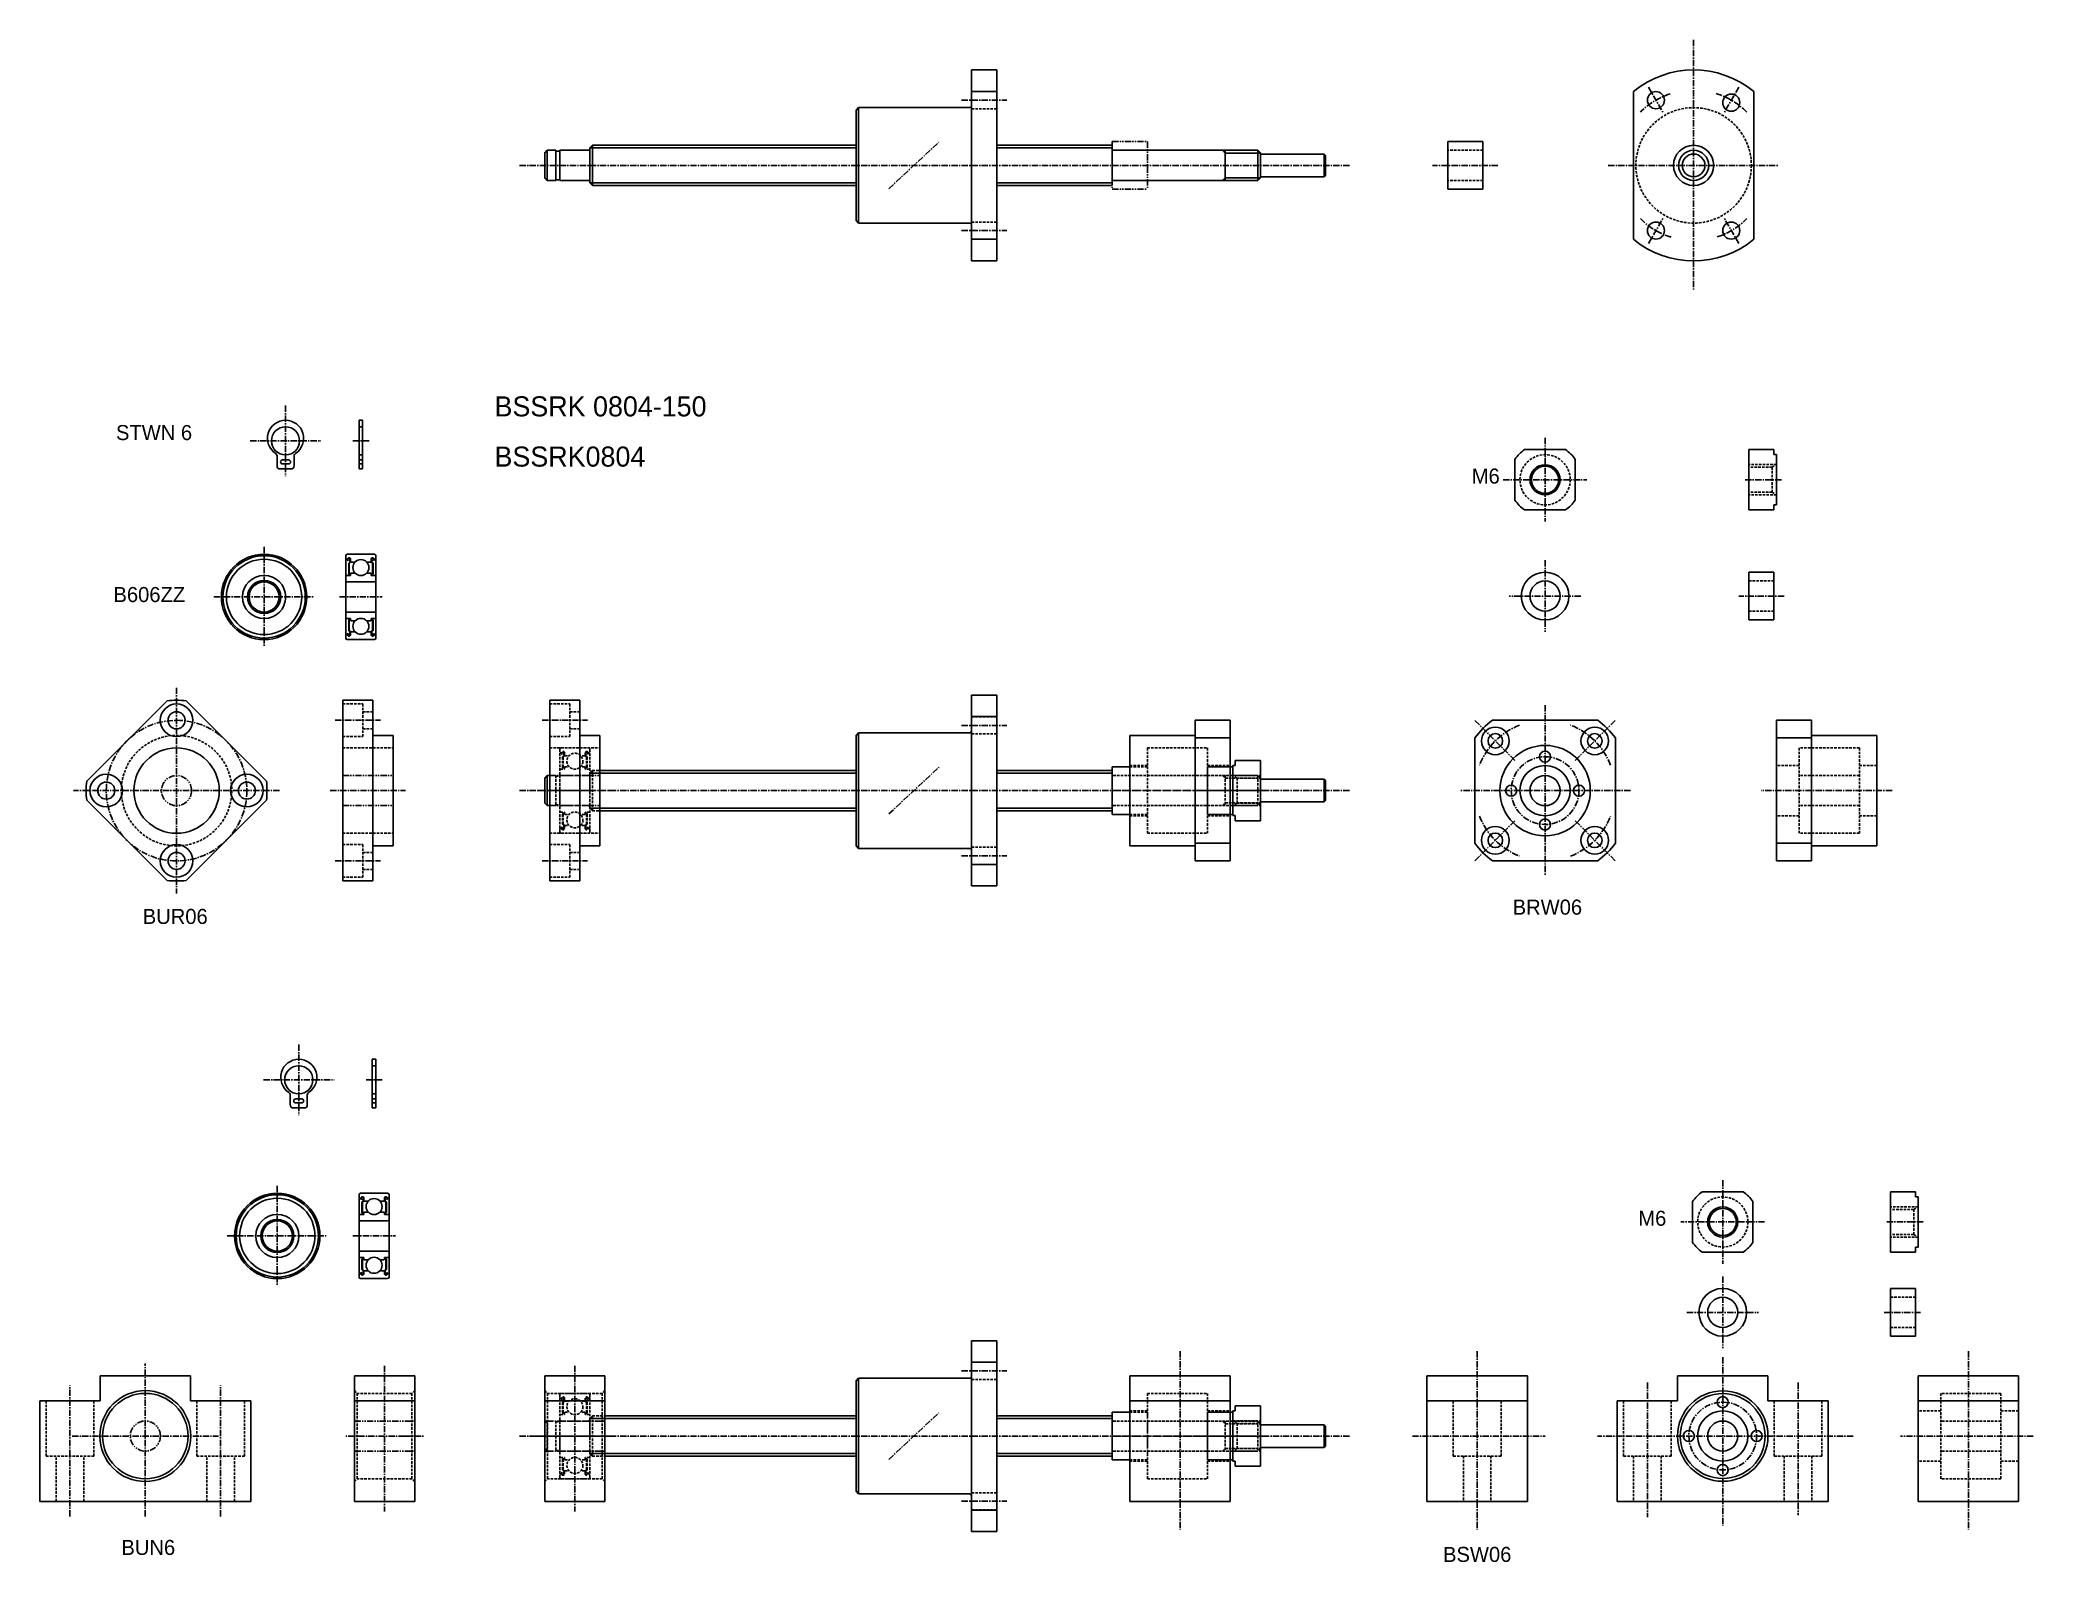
# Model space of a CAD drawing. Extents: x -81 to 316, y -208 to 95.
import ezdxf

# ---------------------------------------------------------------- set-up
doc = ezdxf.new("R2010")
doc.units = 0
for name, pattern in [('CENTER', [2, 1.25, -0.25, 0.25, -0.25]), ('DASHED', [0.75, 0.5, -0.25]), ('PHANTOM', [2.5, 1.25, -0.25, 0.25, -0.25, 0.25, -0.25])]:
    doc.linetypes.add(name, pattern=pattern)
doc.layers.get('0').update_dxf_attribs({"linetype": 'CONTINUOUS'})
doc.layers.add('CENTER', color=1, linetype='CENTER')

# ---------------------------------------------------------------- blocks, each defined once
blk = doc.blocks.new('BUR06-H')
at = {"color": 7, "linetype": 'CONTINUOUS'}
for p, q in [((-1.9, 17.9), (-17.9, 1.9)), ((1.9, 17.9), (17.9, 1.9)), ((-1.9, -17.9), (-17.9, -1.9)), ((17.9, -1.9), (1.9, -17.9))]:
    blk.add_line(p, q, dxfattribs=at)
for centre, radius in [((0, 14), 3.25), ((0, 14), 1.7), ((0, 0), 8.5), ((-14, 0), 3.25), ((-14, 0), 1.7), ((14, 0), 3.25), ((14, 0), 1.7), ((0, -14), 3.25), ((0, -14), 1.7)]:
    blk.add_circle(centre, radius, dxfattribs=at)
at = {"color": 3, "linetype": 'DASHED'}
blk.add_circle((0, 0), 11, dxfattribs=at)
at = {"color": 3, "linetype": 'PHANTOM'}
blk.add_circle((0, 0), 3, dxfattribs=at)
at = {"color": 7, "linetype": 'CONTINUOUS'}
for start, end in [(83.9424, 96.0576), (173.9424, 186.0576), (353.9424, 6.0576), (263.9424, 276.0576)]:
    blk.add_arc((0, 0), 18, start, end, dxfattribs=at)
at = {"layer": 'CENTER', "color": 1, "linetype": 'CENTER'}
for p, q in [((0, 20.5), (0, -20.5)), ((20.5, 0), (-20.5, 0))]:
    blk.add_line(p, q, dxfattribs=at)
blk.add_circle((0, 0), 14, dxfattribs=at)
blk = doc.blocks.new('BUR06-V')
at = {"color": 7, "linetype": 'CONTINUOUS'}
for p, q in [((0, -18), (0, 18)), ((0, 18), (6, 18)), ((6, 18), (6, -18)), ((10, 11), (6, 11)), ((10, -11), (10, 11)), ((10, -11), (6, -11)), ((0, -18), (6, -18))]:
    blk.add_line(p, q, dxfattribs=at)
at = {"color": 3, "linetype": 'DASHED'}
for p, q in [((0, 17.25), (4, 17.25)), ((4, 17.25), (4, 10.75)), ((4, 15.7), (6, 15.7)), ((4, 12.3), (6, 12.3)), ((0, 10.75), (4, 10.75)), ((0, 8.5), (10, 8.5)), ((0, -8.5), (10, -8.5)), ((0, -10.75), (4, -10.75)), ((4, -17.25), (4, -10.75)), ((4, -12.3), (6, -12.3)), ((4, -15.7), (6, -15.7)), ((0, -17.25), (4, -17.25))]:
    blk.add_line(p, q, dxfattribs=at)
at = {"color": 3, "linetype": 'PHANTOM'}
for p, q in [((0, 3), (10, 3)), ((0, -3), (10, -3))]:
    blk.add_line(p, q, dxfattribs=at)
at = {"layer": 'CENTER', "color": 1, "linetype": 'CENTER'}
for p, q in [((-1.5, 14), (7.5, 14)), ((-2.5, 0), (12.5, 0)), ((-1.5, -14), (7.5, -14))]:
    blk.add_line(p, q, dxfattribs=at)
blk = doc.blocks.new('BRW06')
at = {"color": 7, "linetype": 'CONTINUOUS'}
for p, q in [((0, -14), (0, 14)), ((7, 14), (0, 14)), ((7, -14), (7, 14)), ((7, 10.5), (0, 10.5)), ((7, 11), (20, 11)), ((20, 0), (20, 11)), ((20, 0), (20, -11)), ((7, -10.5), (0, -10.5)), ((7, -11), (20, -11)), ((7, -14), (0, -14))]:
    blk.add_line(p, q, dxfattribs=at)
at = {"color": 3, "linetype": 'DASHED'}
for p, q in [((16.5, 8.5), (4.5, 8.5)), ((4.5, -8.5), (4.5, 8.5)), ((16.5, -8.5), (16.5, 8.5)), ((4.5, 5), (0, 5)), ((20, 5), (16.5, 5)), ((16.5, 3), (4.5, 3)), ((16.5, -3), (4.5, -3)), ((4.5, -5), (0, -5)), ((20, -5), (16.5, -5)), ((16.5, -8.5), (4.5, -8.5))]:
    blk.add_line(p, q, dxfattribs=at)
at = {"layer": 'CENTER', "color": 1, "linetype": 'CENTER'}
blk.add_line((23, 0), (-3.05, 0), dxfattribs=at)
blk = doc.blocks.new('M6NAT-V')
at = {"color": 7, "linetype": 'CONTINUOUS'}
for p, q in [((0, 6.12), (0, -5.62)), ((5, 6.12), (0, 6.12)), ((0, -5.87), (0, 5.87)), ((5, 6.12), (5, 5.13)), ((5.5, 5.13), (5, 5.13)), ((5.5, 5.13), (5.5, -4.87)), ((0, 3.81), (0, 3.81)), ((5, -5.87), (0, -5.87)), ((5.5, -4.87), (5, -4.87)), ((5, -5.87), (5, -4.87))]:
    blk.add_line(p, q, dxfattribs=at)
at = {"color": 3, "linetype": 'DASHED'}
for p, q in [((5.5, 3.13), (0, 3.13)), ((4.63, 2.63), (0, 2.63)), ((0, 0.25), (0, 0.25)), ((4.63, 2.63), (5.5, 3.13)), ((4.63, 2.63), (4.63, -2.37)), ((4.63, -2.37), (0, -2.37)), ((5.5, -2.87), (0, -2.87)), ((4.63, -2.37), (5.5, -2.87))]:
    blk.add_line(p, q, dxfattribs=at)
at = {"layer": 'CENTER', "color": 1, "linetype": 'CENTER'}
blk.add_line((6.5, 0.13), (-1, 0.13), dxfattribs=at)
blk = doc.blocks.new('BUN06')
at = {"color": 7, "linetype": 'CONTINUOUS'}
for p, q in [((12, 12), (0, 12)), ((0, -13), (0, 12)), ((12, -13), (12, 12)), ((12, 7), (0, 7)), ((12, -13), (0, -13))]:
    blk.add_line(p, q, dxfattribs=at)
at = {"color": 3, "linetype": 'DASHED'}
for p, q in [((0, 9.05), (0.55, 8.5)), ((11.45, 8.5), (0.55, 8.5)), ((0.55, 8.5), (0.55, 0)), ((12, 9.05), (11.45, 8.5)), ((11.45, 8.5), (11.45, 0)), ((0.55, -8.5), (0.55, 0)), ((11.45, -8.5), (11.45, 0)), ((0, -9.05), (0.55, -8.5)), ((11.45, -8.5), (0.55, -8.5)), ((12, -9.05), (11.45, -8.5))]:
    blk.add_line(p, q, dxfattribs=at)
at = {"color": 3, "linetype": 'PHANTOM'}
for p, q in [((0, 3), (12, 3)), ((0, -3), (12, -3))]:
    blk.add_line(p, q, dxfattribs=at)
at = {"layer": 'CENTER', "color": 1, "linetype": 'CENTER'}
for p, q in [((6, 14), (6, -15)), ((10, 0), (-2, 0)), ((10, 0), (14, 0))]:
    blk.add_line(p, q, dxfattribs=at)
blk = doc.blocks.new('BSW06')
at = {"color": 7, "linetype": 'CONTINUOUS'}
for p, q in [((0, -13), (0, 12)), ((0, 12), (20, 12)), ((20, -13), (20, 12)), ((0, 7), (20, 7)), ((0, 3), (0, 7)), ((0, -13), (20, -13))]:
    blk.add_line(p, q, dxfattribs=at)
at = {"color": 3, "linetype": 'DASHED'}
for p, q in [((4.5, -8.5), (4.5, 8.5)), ((16.5, 8.5), (4.5, 8.5)), ((16.5, -8.5), (16.5, 8.5)), ((4.5, 5), (0, 5)), ((20, 5), (16.5, 5)), ((16.5, 3), (4.5, 3)), ((16.5, -3), (4.5, -3)), ((4.5, -5), (0, -5)), ((20, -5), (16.5, -5)), ((16.5, -8.5), (4.5, -8.5))]:
    blk.add_line(p, q, dxfattribs=at)
at = {"layer": 'CENTER', "color": 1, "linetype": 'CENTER'}
for p, q in [((10, 16.93), (10, -18.6)), ((22.91, 0), (-3.52, 0))]:
    blk.add_line(p, q, dxfattribs=at)
blk = doc.blocks.new('SP6')
at = {"color": 7, "linetype": 'CONTINUOUS'}
for p, q in [((0, 4.75), (0, -4.75)), ((5, 4.75), (0, 4.75)), ((5, -4.75), (5, 4.75)), ((0, -4.75), (5, -4.75))]:
    blk.add_line(p, q, dxfattribs=at)
at = {"color": 3, "linetype": 'DASHED'}
for p, q in [((0, 3), (5, 3)), ((0, -3), (5, -3))]:
    blk.add_line(p, q, dxfattribs=at)
at = {"layer": 'CENTER', "color": 1, "linetype": 'CENTER'}
blk.add_line((7, 0), (-2, 0), dxfattribs=at)
blk = doc.blocks.new('B606ZZ')
at = {"color": 3, "linetype": 'DASHED'}
for p, q in [((0, 8.2), (0, 0)), ((0.3, 8.5), (5.7, 8.5)), ((6, 8.2), (6, 0)), ((0, 7.6), (0.1, 7.5)), ((0, 4.2), (0.1, 4.3)), ((0.1, 7.5), (0.31, 7.5)), ((0.1, 4.3), (0.94, 4.3)), ((0.31, 7.5), (0.42, 7.67)), ((0.36, 7.33), (0.47, 7.27)), ((0.42, 7.44), (0.53, 7.61)), ((0.53, 7.37), (0.42, 7.44)), ((0.47, 7.27), (0.53, 7.37)), ((0.82, 6.95), (0.56, 6.7)), ((0.56, 6.7), (0.56, 4.65)), ((0.94, 6.9), (0.69, 6.65)), ((0.69, 4.65), (0.69, 6.65)), ((0.88, 4.65), (0.69, 4.65)), ((0.69, 4.52), (0.88, 4.52)), ((0.82, 7.53), (0.82, 6.95)), ((0.88, 4.52), (0.88, 4.65)), ((0.94, 7.53), (0.94, 6.9)), ((0.94, 7.05), (1.04, 6.95)), ((0.94, 4.65), (1.04, 4.75)), ((0.94, 4.3), (0.94, 4.65)), ((1.04, 6.95), (1.86, 6.95)), ((1.04, 4.75), (1.86, 4.75)), ((4.96, 6.95), (4.14, 6.95)), ((4.96, 4.75), (4.14, 4.75)), ((5.06, 7.05), (4.96, 6.95)), ((5.06, 4.65), (4.96, 4.75)), ((5.06, 7.53), (5.06, 6.9)), ((5.06, 6.9), (5.31, 6.65)), ((5.06, 4.3), (5.06, 4.65)), ((5.9, 4.3), (5.06, 4.3)), ((5.12, 4.52), (5.12, 4.65)), ((5.12, 4.65), (5.31, 4.65)), ((5.31, 4.52), (5.12, 4.52)), ((5.18, 7.53), (5.18, 6.95)), ((5.18, 6.95), (5.44, 6.7)), ((5.31, 4.65), (5.31, 6.65)), ((5.44, 6.7), (5.44, 4.65)), ((5.58, 7.44), (5.47, 7.61)), ((5.47, 7.37), (5.58, 7.44)), ((5.53, 7.27), (5.47, 7.37)), ((5.64, 7.33), (5.53, 7.27)), ((5.69, 7.5), (5.58, 7.67)), ((5.9, 7.5), (5.69, 7.5)), ((6, 7.6), (5.9, 7.5)), ((6, 4.2), (5.9, 4.3)), ((0, -8.2), (0, 0)), ((5.7, 3), (0.3, 3)), ((3, 3), (3, 3)), ((4.35, 3), (4.35, 3)), ((6, -8.2), (6, 0)), ((5.7, -3), (0.3, -3)), ((0, -4.2), (0.1, -4.3)), ((0, -7.6), (0.1, -7.5)), ((0.1, -4.3), (0.94, -4.3)), ((0.1, -7.5), (0.31, -7.5)), ((0.31, -7.5), (0.42, -7.67)), ((0.36, -7.33), (0.47, -7.27)), ((0.53, -7.37), (0.42, -7.44)), ((0.42, -7.44), (0.53, -7.61)), ((0.47, -7.27), (0.53, -7.37)), ((0.56, -6.7), (0.56, -4.65)), ((0.82, -6.95), (0.56, -6.7)), ((0.69, -4.52), (0.88, -4.52)), ((0.88, -4.65), (0.69, -4.65)), ((0.69, -4.65), (0.69, -6.65)), ((0.94, -6.9), (0.69, -6.65)), ((0.82, -7.53), (0.82, -6.95)), ((0.88, -4.52), (0.88, -4.65)), ((0.94, -4.3), (0.94, -4.65)), ((0.94, -4.65), (1.04, -4.75)), ((0.94, -7.53), (0.94, -6.9)), ((0.94, -7.05), (1.04, -6.95)), ((1.04, -4.75), (1.86, -4.75)), ((1.04, -6.95), (1.86, -6.95)), ((4.96, -4.75), (4.14, -4.75)), ((4.96, -6.95), (4.14, -6.95)), ((5.06, -4.65), (4.96, -4.75)), ((5.06, -7.05), (4.96, -6.95)), ((5.06, -4.3), (5.06, -4.65)), ((5.9, -4.3), (5.06, -4.3)), ((5.06, -6.9), (5.31, -6.65)), ((5.06, -7.53), (5.06, -6.9)), ((5.12, -4.52), (5.12, -4.65)), ((5.31, -4.52), (5.12, -4.52)), ((5.12, -4.65), (5.31, -4.65)), ((5.18, -6.95), (5.44, -6.7)), ((5.18, -7.53), (5.18, -6.95)), ((5.31, -4.65), (5.31, -6.65)), ((5.44, -6.7), (5.44, -4.65)), ((5.53, -7.27), (5.47, -7.37)), ((5.47, -7.37), (5.58, -7.44)), ((5.58, -7.44), (5.47, -7.61)), ((5.64, -7.33), (5.53, -7.27)), ((5.69, -7.5), (5.58, -7.67)), ((5.9, -7.5), (5.69, -7.5)), ((6, -4.2), (5.9, -4.3)), ((6, -7.6), (5.9, -7.5)), ((0.3, -8.5), (5.7, -8.5))]:
    blk.add_line(p, q, dxfattribs=at)
for centre in [(3, 5.85), (3, -5.85)]:
    blk.add_circle(centre, 1.59, dxfattribs=at)
for centre, radius, start, end in [((0.3, 8.2), 0.3, 90, 180), ((5.7, 8.2), 0.3, 0, 90), ((0.42, 7.44), 0.126, 149.9926, 240.0026), ((0.66, 7.53), 0.282, 0, 150.0017), ((0.66, 7.53), 0.156, 0, 150.0019), ((0.69, 4.65), 0.126, 180, 270), ((5.34, 7.53), 0.282, 29.9983, 180), ((5.34, 7.53), 0.156, 29.9981, 180), ((5.31, 4.65), 0.126, 270, 359.9999), ((5.58, 7.44), 0.126, 299.9974, 30.0074), ((0.3, 3.3), 0.3, 180, 270), ((5.7, 3.3), 0.3, 270, 0), ((0.3, -3.3), 0.3, 90, 180), ((5.7, -3.3), 0.3, 0, 90), ((0.42, -7.44), 0.126, 119.9974, 210.0074), ((0.66, -7.53), 0.282, 209.9983, 0), ((0.66, -7.53), 0.156, 209.9981, 0), ((0.69, -4.65), 0.126, 90, 179.9999), ((5.34, -7.53), 0.282, 180, 330.0017), ((5.34, -7.53), 0.156, 180, 330.0019), ((5.31, -4.65), 0.126, 0, 90), ((5.58, -7.44), 0.126, 329.9926, 60.0026), ((0.3, -8.2), 0.3, 180, 270), ((5.7, -8.2), 0.3, 270, 0)]:
    blk.add_arc(centre, radius, start, end, dxfattribs=at)
at = {"layer": 'CENTER', "color": 1, "linetype": 'CENTER'}
blk.add_line((-1.24, 0), (7.24, 0), dxfattribs=at)
blk = doc.blocks.new('BSSK0804')
at = {"color": 7, "linetype": 'CONTINUOUS'}
for p, q in [((-5, 19), (-5, -19)), ((-5, 19), (0, 19)), ((0, 19), (0, -19)), ((0, 14.73), (-5, 14.73)), ((-27.5, 11.5), (-28, 11)), ((-28, 11), (-28, -11)), ((-27.5, 11.5), (-5.5, 11.5)), ((-27.5, 11.5), (-27.5, -11.5)), ((-80.5, 4), (-81, 3.5)), ((-80.5, 4), (-28, 4)), ((-80.5, 4), (-80.5, -4)), ((0, 4), (22.8, 4)), ((22.8, 4), (23, 3.8)), ((-89.5, 3), (-90, 2.5)), ((-90, 2.5), (-90, -2.5)), ((-89.5, 3), (-87.8, 3)), ((-89.5, 3), (-89.5, -3)), ((-87.8, 3), (-87.8, -3)), ((-87.8, 2.85), (-87, 2.85)), ((-87, 3), (-87, -3)), ((-87, 3), (-81.2, 3)), ((-81, 3.5), (-81, -3.5)), ((23, 3.8), (23, -3.8)), ((23.2, 3), (52, 3)), ((45.5, 3), (45.5, -3)), ((52, 3), (52, -3)), ((52, 3), (52.5, 2.5)), ((52.5, 2.5), (52.5, -2.5)), ((52.5, 2.25), (65.2, 2.25)), ((65.2, 2.25), (65.5, 1.95)), ((65.2, 2.25), (65.2, -2.25)), ((65.5, 1.95), (65.5, -1.95)), ((-90, -2.5), (-89.5, -3)), ((-89.5, -3), (-87.8, -3)), ((-87.8, -2.85), (-87, -2.85)), ((-87, -3), (-81.2, -3)), ((-80.5, -4), (-81, -3.5)), ((23, -3.8), (22.8, -4)), ((23.2, -3), (52, -3)), ((30.4, -3), (30.4, -3)), ((37.6, -3), (37.6, -3)), ((52.5, -2.5), (52, -3)), ((52.5, -2.25), (65.2, -2.25)), ((65.5, -1.95), (65.2, -2.25)), ((-80.5, -4), (-28, -4)), ((0, -4), (22.8, -4)), ((-28, -11), (-27.5, -11.5)), ((-27.5, -11.5), (-5.5, -11.5)), ((0, -14.73), (-5, -14.73)), ((-5, -19), (0, -19))]:
    blk.add_line(p, q, dxfattribs=at)
at = {"color": 3, "linetype": 'DASHED'}
for p, q in [((-5, 14.69), (0, 14.69)), ((-5, 11.29), (0, 11.29)), ((-5, -11.29), (0, -11.29)), ((-5, -14.69), (0, -14.69))]:
    blk.add_line(p, q, dxfattribs=at)
at = {"color": 3, "linetype": 'PHANTOM'}
for p, q in [((23, 4.75), (30, 4.75)), ((23, 4.75), (23, -4.75)), ((30, 4.75), (30, -4.75)), ((23, -4.75), (30, -4.75))]:
    blk.add_line(p, q, dxfattribs=at)
at = {"color": 3, "linetype": 'CONTINUOUS'}
for p, q in [((-81, 3.5), (-28, 3.5)), ((0, 3.5), (23, 3.5)), ((44.95, 3), (45.5, 2.45)), ((45.5, 2.45), (52.5, 2.45)), ((-81, -3.5), (-28, -3.5)), ((0, -3.5), (23, -3.5)), ((44.95, -3), (45.5, -2.45)), ((45.5, -2.45), (52.5, -2.45))]:
    blk.add_line(p, q, dxfattribs=at)
at = {"color": 7, "linetype": 'CONTINUOUS'}
for centre, radius, start, end in [((-5.5, 12), 0.5, 270, 0), ((-81.2, 3.2), 0.2, 270, 0), ((23.2, 3.2), 0.2, 180, 270), ((-81.2, -3.2), 0.2, 0, 90), ((23.2, -3.2), 0.2, 90, 180), ((-5.5, -12), 0.5, 0, 90)]:
    blk.add_arc(centre, radius, start, end, dxfattribs=at)
at = {"layer": 'CENTER', "color": 1, "linetype": 'CENTER'}
for p, q in [((-7, 12.99), (2, 12.99)), ((-21.5, -4.65), (-11.5, 4.65)), ((-95, 0), (70.5, 0)), ((-7, -12.99), (2, -12.99))]:
    blk.add_line(p, q, dxfattribs=at)

msp = doc.modelspace()

# ---------------------------------------------------------------- linework, layer by layer
at = {"color": 7, "linetype": 'CONTINUOUS'}
for p, q in [((236.77, 84.73), (236.77, 55.27)), ((260.77, 84.73), (260.77, 55.27)), ((199.8, 74.75), (199.8, 65.25)), ((206.8, 74.75), (199.8, 74.75)), ((206.8, 74.75), (206.8, 65.25)), ((206.8, 65.25), (199.8, 65.25)), ((-16.96, 19.23), (-16.96, 9.53)), ((-16.96, 19.23), (-16.26, 19.23)), ((-16.26, 19.23), (-16.26, 9.53)), ((-33.31, 12.11), (-33.31, 10.13)), ((-31.61, 12.33), (-31.61, 11.33)), ((-29.91, 12.11), (-29.91, 10.13)), ((215.12, 13.38), (223.26, 13.38)), ((-32.71, 9.53), (-30.51, 9.53)), ((-32.21, 11.33), (-31.01, 11.33)), ((-32.21, 10.53), (-31.01, 10.53)), ((-31.61, 10.53), (-31.61, 9.53)), ((-16.96, 9.53), (-16.26, 9.53)), ((213.19, 3.31), (213.19, 11.45)), ((225.19, 11.45), (225.19, 3.31)), ((223.26, 1.38), (215.12, 1.38)), ((105, -35.53), (105, -73.53)), ((105, -35.53), (110, -35.53)), ((110, -35.53), (110, -73.53)), ((82.5, -43.03), (82, -43.53)), ((82, -43.53), (82, -65.53)), ((82.5, -43.03), (104.5, -43.03)), ((82.5, -43.03), (82.5, -66.03)), ((110, -39.8), (105, -39.8)), ((208.69, -40.53), (229.69, -40.53)), ((205.19, -44.03), (205.19, -65.03)), ((233.19, -44.03), (233.19, -65.03)), ((20.5, -51.53), (20, -52.03)), ((20.5, -51.53), (21, -51.53)), ((20.5, -51.53), (20.5, -57.53)), ((31, -50.53), (82, -50.53)), ((110, -50.53), (132.8, -50.53)), ((132.8, -50.53), (133, -50.73)), ((133, -49.78), (136.5, -49.78)), ((133, -49.78), (133, -59.28)), ((133, -50.73), (133, -58.33)), ((20, -52.03), (20, -57.03)), ((162.5, -52.28), (175.2, -52.28)), ((175.2, -52.28), (175.5, -52.58)), ((175.2, -52.28), (175.2, -56.78)), ((175.5, -52.58), (175.5, -56.48)), ((20, -57.03), (20.5, -57.53)), ((20.5, -57.53), (21, -57.53)), ((31, -58.53), (82, -58.53)), ((110, -58.53), (132.8, -58.53)), ((133, -58.33), (132.8, -58.53)), ((133, -59.28), (136.5, -59.28)), ((147.6, -57.53), (147.6, -57.53)), ((162.5, -56.78), (175.2, -56.78)), ((175.5, -56.48), (175.2, -56.78)), ((82, -65.53), (82.5, -66.03)), ((82.5, -66.03), (104.5, -66.03)), ((110, -69.26), (105, -69.26)), ((229.69, -68.53), (208.69, -68.53)), ((105, -73.53), (110, -73.53)), ((-14.33, -108.03), (-14.33, -117.73)), ((-14.33, -108.03), (-13.63, -108.03)), ((-13.63, -108.03), (-13.63, -117.73)), ((-28.98, -114.93), (-28.98, -115.93)), ((-30.68, -115.16), (-30.68, -117.13)), ((-30.08, -117.73), (-27.88, -117.73)), ((-29.58, -115.93), (-28.38, -115.93)), ((-29.58, -116.73), (-28.38, -116.73)), ((-28.98, -116.73), (-28.98, -117.73)), ((-27.28, -115.16), (-27.28, -117.13)), ((-14.33, -117.73), (-13.63, -117.73)), ((258.63, -134.45), (250.5, -134.45)), ((287.97, -134.45), (287.97, -146.2)), ((292.97, -134.45), (287.97, -134.45)), ((287.97, -146.45), (287.97, -134.7)), ((292.97, -134.45), (292.97, -135.45)), ((248.57, -136.38), (248.57, -144.52)), ((260.57, -144.52), (260.57, -136.38)), ((287.97, -136.76), (287.97, -136.76)), ((293.47, -135.45), (292.97, -135.45)), ((293.47, -135.45), (293.47, -145.45)), ((250.5, -146.45), (258.63, -146.45)), ((292.97, -146.45), (287.97, -146.45)), ((292.97, -146.45), (292.97, -145.45)), ((293.47, -145.45), (292.97, -145.45)), ((292.97, -153.7), (287.97, -153.7)), ((287.97, -153.7), (287.97, -163.2)), ((292.97, -163.2), (292.97, -153.7)), ((105, -164.09), (105, -202.09)), ((105, -164.09), (110, -164.09)), ((110, -164.09), (110, -202.09)), ((287.97, -163.2), (292.97, -163.2)), ((110, -168.36), (105, -168.36)), ((-50.53, -171.09), (-68.53, -171.09)), ((-68.53, -176.09), (-68.53, -171.09)), ((-50.53, -176.09), (-50.53, -171.09)), ((82.5, -171.59), (82, -172.09)), ((82, -172.09), (82, -194.09)), ((82.5, -171.59), (104.5, -171.59)), ((82.5, -171.59), (82.5, -194.59)), ((195.67, -196.09), (195.67, -171.09)), ((215.67, -171.09), (195.67, -171.09)), ((215.67, -196.09), (215.67, -171.09)), ((245.57, -171.09), (263.57, -171.09)), ((245.57, -176.09), (245.57, -171.09)), ((263.57, -171.09), (263.57, -176.09)), ((-80.53, -176.09), (-80.53, -196.09)), ((-68.53, -176.09), (-80.53, -176.09)), ((-38.53, -176.09), (-50.53, -176.09)), ((-38.53, -196.09), (-38.53, -176.09)), ((133, -178.34), (136.5, -178.34)), ((133, -178.34), (133, -187.84)), ((215.67, -176.09), (195.67, -176.09)), ((215.67, -180.09), (215.67, -176.09)), ((233.57, -196.09), (233.57, -176.09)), ((233.57, -176.09), (245.57, -176.09)), ((263.57, -176.09), (275.57, -176.09)), ((275.57, -176.09), (275.57, -196.09)), ((32, -179.09), (82, -179.09)), ((110, -179.09), (132.8, -179.09)), ((132.8, -179.09), (133, -179.29)), ((133, -179.29), (133, -186.89)), ((162.5, -180.84), (175.2, -180.84)), ((175.2, -180.84), (175.5, -181.14)), ((175.2, -180.84), (175.2, -185.34)), ((175.5, -181.14), (175.5, -185.04)), ((140.4, -186.09), (140.4, -186.09)), ((147.6, -186.09), (147.6, -186.09)), ((162.5, -185.34), (175.2, -185.34)), ((175.5, -185.04), (175.2, -185.34)), ((32, -187.09), (82, -187.09)), ((110, -187.09), (132.8, -187.09)), ((133, -186.89), (132.8, -187.09)), ((133, -187.84), (136.5, -187.84)), ((82, -194.09), (82.5, -194.59)), ((-38.53, -196.09), (-80.53, -196.09)), ((82.5, -194.59), (104.5, -194.59)), ((110, -197.82), (105, -197.82)), ((215.67, -196.09), (195.67, -196.09)), ((275.57, -196.09), (233.57, -196.09)), ((105, -202.09), (110, -202.09))]:
    msp.add_line(p, q, dxfattribs=at)
at = {"color": 3, "linetype": 'DASHED'}
for p, q in [((206.8, 73), (199.8, 73)), ((206.8, 67), (199.8, 67)), ((-16.96, 17.93), (-16.26, 17.93)), ((-16.96, 12.33), (-16.26, 12.33)), ((-16.96, 11.33), (-16.26, 11.33)), ((-16.96, 10.53), (-16.26, 10.53)), ((105, -39.84), (110, -39.84)), ((105, -43.24), (110, -43.24)), ((21, -51.53), (22.2, -51.53)), ((22.2, -51.53), (22.2, -57.53)), ((23, -51.53), (23, -57.53)), ((23, -51.53), (28.8, -51.53)), ((29.5, -50.53), (29, -51.03)), ((29, -51.03), (29, -58.03)), ((29.5, -50.53), (31, -50.53)), ((29.5, -50.53), (29.5, -58.53)), ((133.2, -51.53), (162, -51.53)), ((136.5, -49.78), (140, -49.78)), ((140, -49.78), (140, -59.28)), ((154.95, -51.53), (155.5, -52.08)), ((155.5, -51.53), (155.5, -57.53)), ((162, -51.53), (162, -57.53)), ((162, -51.53), (162.5, -52.03)), ((22.2, -51.68), (23, -51.68)), ((155.5, -52.08), (162.5, -52.08)), ((162.5, -52.03), (162.5, -57.03)), ((21, -57.53), (22.2, -57.53)), ((22.2, -57.38), (23, -57.38)), ((23, -57.53), (28.8, -57.53)), ((29.5, -58.53), (29, -58.03)), ((29.5, -58.53), (31, -58.53)), ((133.2, -57.53), (162, -57.53)), ((136.5, -59.28), (140, -59.28)), ((140.4, -57.53), (140.4, -57.53)), ((154.95, -57.53), (155.5, -56.98)), ((155.5, -56.98), (162.5, -56.98)), ((162.5, -57.03), (162, -57.53)), ((105, -65.82), (110, -65.82)), ((105, -69.22), (110, -69.22)), ((-14.33, -109.33), (-13.63, -109.33)), ((-14.33, -114.93), (-13.63, -114.93)), ((-14.33, -115.93), (-13.63, -115.93)), ((-14.33, -116.73), (-13.63, -116.73)), ((293.47, -137.45), (287.97, -137.45)), ((292.6, -137.95), (287.97, -137.95)), ((292.6, -137.95), (293.47, -137.45)), ((292.6, -137.95), (292.6, -142.95)), ((287.97, -140.33), (287.97, -140.33)), ((292.6, -142.95), (287.97, -142.95)), ((293.47, -143.45), (287.97, -143.45)), ((292.6, -142.95), (293.47, -143.45)), ((287.97, -155.45), (292.97, -155.45)), ((287.97, -161.45), (292.97, -161.45)), ((105, -168.4), (110, -168.4)), ((105, -171.8), (110, -171.8)), ((-79.28, -187.09), (-79.28, -176.09)), ((-69.78, -187.09), (-69.78, -176.09)), ((-49.28, -187.09), (-49.28, -176.09)), ((-39.78, -187.09), (-39.78, -176.09)), ((136.5, -178.34), (140, -178.34)), ((200.92, -176.09), (200.92, -187.09)), ((210.42, -176.09), (210.42, -187.09)), ((234.82, -176.09), (234.82, -187.09)), ((244.32, -176.09), (244.32, -187.09)), ((264.82, -176.09), (264.82, -187.09)), ((274.32, -176.09), (274.32, -187.09)), ((20.5, -180.09), (20, -180.59)), ((20, -180.59), (20, -185.59)), ((20.5, -180.09), (22.2, -180.09)), ((20.5, -180.09), (20.5, -186.09)), ((22.2, -180.09), (22.2, -186.09)), ((22.2, -180.24), (23, -180.24)), ((23, -180.09), (23, -186.09)), ((23, -180.09), (28.8, -180.09)), ((29.5, -179.09), (29, -179.59)), ((29, -179.59), (29, -186.59)), ((29.5, -179.09), (32, -179.09)), ((29.5, -179.09), (29.5, -187.09)), ((133.2, -180.09), (162, -180.09)), ((154.95, -180.09), (155.5, -180.64)), ((155.5, -180.09), (155.5, -186.09)), ((155.5, -180.64), (162.5, -180.64)), ((162, -180.09), (162, -186.09)), ((162, -180.09), (162.5, -180.59)), ((162.5, -180.59), (162.5, -185.59)), ((-50.48, -183.29), (-50.53, -183.29)), ((20, -185.59), (20.5, -186.09)), ((20.5, -186.09), (22.2, -186.09)), ((22.2, -185.94), (23, -185.94)), ((23, -186.09), (28.8, -186.09)), ((133.2, -186.09), (162, -186.09)), ((154.95, -186.09), (155.5, -185.54)), ((155.5, -185.54), (162.5, -185.54)), ((162.5, -185.59), (162, -186.09)), ((-69.78, -187.09), (-79.28, -187.09)), ((-77.28, -196.09), (-77.28, -187.09)), ((-71.78, -196.09), (-71.78, -187.09)), ((-39.78, -187.09), (-49.28, -187.09)), ((-47.28, -196.09), (-47.28, -187.09)), ((-41.78, -196.09), (-41.78, -187.09)), ((29.5, -187.09), (29, -186.59)), ((29.5, -187.09), (32, -187.09)), ((136.5, -187.84), (140, -187.84)), ((210.42, -187.09), (200.92, -187.09)), ((202.92, -187.09), (202.92, -196.09)), ((208.42, -187.09), (208.42, -196.09)), ((244.32, -187.09), (234.82, -187.09)), ((236.82, -187.09), (236.82, -196.09)), ((242.32, -187.09), (242.32, -196.09)), ((274.32, -187.09), (264.82, -187.09)), ((266.82, -187.09), (266.82, -196.09)), ((272.32, -187.09), (272.32, -196.09)), ((105, -194.38), (110, -194.38)), ((105, -197.78), (110, -197.78))]:
    msp.add_line(p, q, dxfattribs=at)
for p, q in [((-19.61, -7.76), (-19.61, -15.96)), ((-19.31, -7.46), (-13.91, -7.46)), ((-13.61, -7.76), (-13.61, -15.96)), ((-19.61, -8.36), (-19.51, -8.46)), ((-19.61, -11.76), (-19.51, -11.66)), ((-19.51, -8.46), (-19.3, -8.46)), ((-19.51, -11.66), (-18.67, -11.66)), ((-19.3, -8.46), (-19.19, -8.29)), ((-19.25, -8.63), (-19.14, -8.7)), ((-19.19, -8.53), (-19.08, -8.35)), ((-19.08, -8.59), (-19.19, -8.53)), ((-19.14, -8.7), (-19.08, -8.59)), ((-18.79, -9.01), (-19.04, -9.26)), ((-19.04, -9.26), (-19.04, -11.32)), ((-18.67, -9.06), (-18.92, -9.32)), ((-18.92, -11.32), (-18.92, -9.32)), ((-18.73, -11.32), (-18.92, -11.32)), ((-18.92, -11.44), (-18.73, -11.44)), ((-18.79, -8.43), (-18.79, -9.01)), ((-18.73, -11.44), (-18.73, -11.32)), ((-18.67, -8.43), (-18.67, -9.06)), ((-18.67, -8.91), (-18.57, -9.01)), ((-18.67, -11.31), (-18.57, -11.21)), ((-18.67, -11.66), (-18.67, -11.31)), ((-18.57, -9.01), (-17.75, -9.01)), ((-18.57, -11.21), (-17.75, -11.21)), ((-14.65, -9.01), (-15.46, -9.01)), ((-14.65, -11.21), (-15.46, -11.21)), ((-14.55, -8.91), (-14.65, -9.01)), ((-14.55, -11.31), (-14.65, -11.21)), ((-14.55, -8.43), (-14.55, -9.06)), ((-14.55, -9.06), (-14.3, -9.32)), ((-14.55, -11.66), (-14.55, -11.31)), ((-13.71, -11.66), (-14.55, -11.66)), ((-14.49, -11.32), (-14.3, -11.32)), ((-14.49, -11.44), (-14.49, -11.32)), ((-14.3, -11.44), (-14.49, -11.44)), ((-14.43, -8.43), (-14.43, -9.01)), ((-14.43, -9.01), (-14.17, -9.26)), ((-14.3, -11.32), (-14.3, -9.32)), ((-14.17, -9.26), (-14.17, -11.32)), ((-14.14, -8.59), (-14.03, -8.53)), ((-14.08, -8.7), (-14.14, -8.59)), ((-14.03, -8.53), (-14.13, -8.35)), ((-13.97, -8.63), (-14.08, -8.7)), ((-13.92, -8.46), (-14.03, -8.29)), ((-13.71, -8.46), (-13.92, -8.46)), ((-13.61, -8.36), (-13.71, -8.46)), ((-13.61, -11.76), (-13.71, -11.66)), ((-13.91, -12.96), (-19.31, -12.96)), ((-16.61, -12.96), (-16.61, -12.96)), ((-15.26, -12.96), (-15.26, -12.96)), ((-19.61, -24.16), (-19.61, -15.96)), ((-13.91, -18.96), (-19.31, -18.96)), ((-13.61, -24.16), (-13.61, -15.96)), ((-19.61, -20.16), (-19.51, -20.26)), ((-19.61, -23.56), (-19.51, -23.46)), ((-19.51, -20.26), (-18.67, -20.26)), ((-19.51, -23.46), (-19.3, -23.46)), ((-19.3, -23.46), (-19.19, -23.64)), ((-19.25, -23.29), (-19.14, -23.23)), ((-19.08, -23.34), (-19.19, -23.4)), ((-19.19, -23.4), (-19.08, -23.57)), ((-19.14, -23.23), (-19.08, -23.34)), ((-19.04, -22.66), (-19.04, -20.61)), ((-18.79, -22.91), (-19.04, -22.66)), ((-18.92, -20.48), (-18.73, -20.48)), ((-18.92, -20.61), (-18.92, -22.61)), ((-18.73, -20.61), (-18.92, -20.61)), ((-18.67, -22.86), (-18.92, -22.61)), ((-18.79, -23.49), (-18.79, -22.91)), ((-18.73, -20.48), (-18.73, -20.61)), ((-18.67, -20.26), (-18.67, -20.61)), ((-18.67, -20.61), (-18.57, -20.71)), ((-18.67, -23.49), (-18.67, -22.86)), ((-18.67, -23.01), (-18.57, -22.91)), ((-18.57, -20.71), (-17.75, -20.71)), ((-18.57, -22.91), (-17.75, -22.91)), ((-14.65, -20.71), (-15.46, -20.71)), ((-14.65, -22.91), (-15.46, -22.91)), ((-14.55, -20.61), (-14.65, -20.71)), ((-14.55, -23.01), (-14.65, -22.91)), ((-13.71, -20.26), (-14.55, -20.26)), ((-14.55, -20.26), (-14.55, -20.61)), ((-14.55, -22.86), (-14.3, -22.61)), ((-14.55, -23.49), (-14.55, -22.86)), ((-14.3, -20.48), (-14.49, -20.48)), ((-14.49, -20.48), (-14.49, -20.61)), ((-14.49, -20.61), (-14.3, -20.61)), ((-14.43, -22.91), (-14.17, -22.66)), ((-14.43, -23.49), (-14.43, -22.91)), ((-14.3, -20.61), (-14.3, -22.61)), ((-14.17, -22.66), (-14.17, -20.61)), ((-14.08, -23.23), (-14.14, -23.34)), ((-14.14, -23.34), (-14.03, -23.4)), ((-14.03, -23.4), (-14.13, -23.57)), ((-13.97, -23.29), (-14.08, -23.23)), ((-13.92, -23.46), (-14.03, -23.64)), ((-13.71, -23.46), (-13.92, -23.46)), ((-13.61, -20.16), (-13.71, -20.26)), ((-13.61, -23.56), (-13.71, -23.46)), ((-19.31, -24.46), (-13.91, -24.46)), ((-16.68, -134.73), (-11.28, -134.73)), ((-16.98, -135.03), (-16.98, -143.23)), ((-16.98, -135.63), (-16.88, -135.73)), ((-16.88, -135.73), (-16.66, -135.73)), ((-16.66, -135.73), (-16.56, -135.56)), ((-16.62, -135.9), (-16.51, -135.96)), ((-16.55, -135.79), (-16.45, -135.62)), ((-16.45, -135.86), (-16.55, -135.79)), ((-16.51, -135.96), (-16.45, -135.86)), ((-16.16, -136.28), (-16.41, -136.53)), ((-16.41, -136.53), (-16.41, -138.58)), ((-16.04, -136.33), (-16.29, -136.58)), ((-16.29, -138.58), (-16.29, -136.58)), ((-16.1, -138.58), (-16.29, -138.58)), ((-16.29, -138.71), (-16.1, -138.71)), ((-16.16, -135.7), (-16.16, -136.28)), ((-16.1, -138.71), (-16.1, -138.58)), ((-16.04, -135.7), (-16.04, -136.33)), ((-16.04, -136.18), (-15.94, -136.28)), ((-16.04, -138.58), (-15.94, -138.48)), ((-16.04, -138.93), (-16.04, -138.58)), ((-15.94, -136.28), (-15.12, -136.28)), ((-15.94, -138.48), (-15.12, -138.48)), ((-12.02, -136.28), (-12.83, -136.28)), ((-12.02, -138.48), (-12.83, -138.48)), ((-11.92, -136.18), (-12.02, -136.28)), ((-11.92, -138.58), (-12.02, -138.48)), ((-11.92, -135.7), (-11.92, -136.33)), ((-11.92, -136.33), (-11.67, -136.58)), ((-11.92, -138.93), (-11.92, -138.58)), ((-11.86, -138.58), (-11.67, -138.58)), ((-11.86, -138.71), (-11.86, -138.58)), ((-11.67, -138.71), (-11.86, -138.71)), ((-11.79, -135.7), (-11.79, -136.28)), ((-11.79, -136.28), (-11.54, -136.53)), ((-11.67, -138.58), (-11.67, -136.58)), ((-11.54, -136.53), (-11.54, -138.58)), ((-11.51, -135.86), (-11.4, -135.79)), ((-11.45, -135.96), (-11.51, -135.86)), ((-11.4, -135.79), (-11.5, -135.62)), ((-11.34, -135.9), (-11.45, -135.96)), ((-11.29, -135.73), (-11.39, -135.56)), ((-11.08, -135.73), (-11.29, -135.73)), ((-10.98, -135.63), (-11.08, -135.73)), ((-10.98, -135.03), (-10.98, -143.23)), ((-16.98, -139.03), (-16.88, -138.93)), ((-16.88, -138.93), (-16.04, -138.93)), ((-11.28, -140.23), (-16.68, -140.23)), ((-13.98, -140.23), (-13.98, -140.23)), ((-12.63, -140.23), (-12.63, -140.23)), ((-11.08, -138.93), (-11.92, -138.93)), ((-10.98, -139.03), (-11.08, -138.93)), ((-16.98, -151.43), (-16.98, -143.23)), ((-11.28, -146.23), (-16.68, -146.23)), ((-10.98, -151.43), (-10.98, -143.23)), ((-16.98, -147.43), (-16.88, -147.53)), ((-16.98, -150.83), (-16.88, -150.73)), ((-16.88, -147.53), (-16.04, -147.53)), ((-16.88, -150.73), (-16.66, -150.73)), ((-16.66, -150.73), (-16.56, -150.9)), ((-16.62, -150.56), (-16.51, -150.5)), ((-16.45, -150.6), (-16.55, -150.67)), ((-16.55, -150.67), (-16.45, -150.84)), ((-16.51, -150.5), (-16.45, -150.6)), ((-16.41, -149.93), (-16.41, -147.88)), ((-16.16, -150.18), (-16.41, -149.93)), ((-16.29, -147.75), (-16.1, -147.75)), ((-16.29, -147.88), (-16.29, -149.88)), ((-16.1, -147.88), (-16.29, -147.88)), ((-16.04, -150.13), (-16.29, -149.88)), ((-16.16, -150.76), (-16.16, -150.18)), ((-16.1, -147.75), (-16.1, -147.88)), ((-16.04, -147.53), (-16.04, -147.88)), ((-16.04, -147.88), (-15.94, -147.98)), ((-16.04, -150.76), (-16.04, -150.13)), ((-16.04, -150.28), (-15.94, -150.18)), ((-15.94, -147.98), (-15.12, -147.98)), ((-15.94, -150.18), (-15.12, -150.18)), ((-12.02, -147.98), (-12.83, -147.98)), ((-12.02, -150.18), (-12.83, -150.18)), ((-11.92, -147.88), (-12.02, -147.98)), ((-11.92, -150.28), (-12.02, -150.18)), ((-11.08, -147.53), (-11.92, -147.53)), ((-11.92, -147.53), (-11.92, -147.88)), ((-11.92, -150.13), (-11.67, -149.88)), ((-11.92, -150.76), (-11.92, -150.13)), ((-11.67, -147.75), (-11.86, -147.75)), ((-11.86, -147.75), (-11.86, -147.88)), ((-11.86, -147.88), (-11.67, -147.88)), ((-11.79, -150.18), (-11.54, -149.93)), ((-11.79, -150.76), (-11.79, -150.18)), ((-11.67, -147.88), (-11.67, -149.88)), ((-11.54, -149.93), (-11.54, -147.88)), ((-11.45, -150.5), (-11.51, -150.6)), ((-11.51, -150.6), (-11.4, -150.67)), ((-11.4, -150.67), (-11.5, -150.84)), ((-11.34, -150.56), (-11.45, -150.5)), ((-11.29, -150.73), (-11.39, -150.9)), ((-11.08, -150.73), (-11.29, -150.73)), ((-10.98, -147.43), (-11.08, -147.53)), ((-10.98, -150.83), (-11.08, -150.73)), ((-16.68, -151.73), (-11.28, -151.73))]:
    msp.add_line(p, q)
at = {"color": 3, "linetype": 'CONTINUOUS'}
for p, q in [((29, -51.03), (82, -51.03)), ((110, -51.03), (133, -51.03)), ((29, -58.03), (82, -58.03)), ((110, -58.03), (133, -58.03)), ((29, -179.59), (82, -179.59)), ((110, -179.59), (133, -179.59)), ((29, -186.59), (82, -186.59)), ((110, -186.59), (133, -186.59))]:
    msp.add_line(p, q, dxfattribs=at)
at = {"color": 3, "linetype": 'PHANTOM'}
msp.add_line((140, -178.34), (140, -187.84), dxfattribs=at)
at = {"color": 7, "linetype": 'CONTINUOUS'}
for centre, radius in [((241.27, 82.99), 1.7), ((256.27, 82.49), 1.7), ((248.77, 70), 4), ((248.77, 70), 3), ((248.77, 70), 2.25), ((241.27, 57.01), 1.7), ((256.27, 57.01), 1.7), ((-31.61, 15.13), 2.8), ((219.19, 7.38), 2.7), ((-35.88, -15.96), 8.5), ((-35.88, -15.96), 8.2), ((-35.88, -15.96), 7.5), ((-35.88, -15.96), 4.3), ((219.19, -15.78), 4.75), ((-35.88, -15.96), 3.3), ((-35.88, -15.96), 3), ((219.19, -15.78), 3), ((209.29, -44.63), 2.75), ((209.29, -44.63), 1.45), ((229.09, -44.63), 2.75), ((229.09, -44.63), 1.45), ((219.19, -54.53), 5), ((219.19, -54.53), 3), ((209.29, -64.43), 2.75), ((209.29, -64.43), 1.45), ((229.09, -64.43), 2.75), ((229.09, -64.43), 1.45), ((-28.98, -112.13), 2.8), ((-33.25, -143.23), 8.5), ((-33.25, -143.23), 8.2), ((-33.25, -143.23), 7.5), ((254.57, -140.45), 2.7), ((-33.25, -143.23), 4.3), ((-33.25, -143.23), 3.3), ((-33.25, -143.23), 3), ((254.57, -158.45), 4.75), ((254.57, -158.45), 3), ((-59.53, -183.09), 9.05), ((-59.53, -183.09), 8.5), ((254.57, -183.09), 5), ((254.57, -183.09), 3)]:
    msp.add_circle(centre, radius, dxfattribs=at)
at = {"color": 3, "linetype": 'DASHED'}
for centre, radius in [((248.77, 70), 11.5), ((219.19, 7.38), 5), ((254.57, -140.45), 5)]:
    msp.add_circle(centre, radius, dxfattribs=at)
at = {"color": 3, "linetype": 'CONTINUOUS'}
for centre in [(219.19, 7.38), (254.57, -140.45)]:
    msp.add_circle(centre, 3, dxfattribs=at)
for centre, radius in [((-16.61, -10.11), 1.59), ((-16.61, -21.81), 1.59), ((219.19, -54.53), 9), ((219.19, -47.78), 1.1), ((212.44, -54.53), 1.1), ((225.94, -54.53), 1.1), ((219.19, -61.28), 1.1), ((-13.98, -137.38), 1.59), ((-13.98, -149.08), 1.59), ((254.57, -183.09), 9), ((254.57, -176.34), 1.1), ((247.82, -183.09), 1.1), ((261.32, -183.09), 1.1), ((254.57, -189.84), 1.1)]:
    msp.add_circle(centre, radius)
at = {"color": 3}
msp.add_circle((254.57, -183.09), 8.45, dxfattribs=at)
at = {"color": 3, "linetype": 'PHANTOM'}
msp.add_circle((-59.53, -183.09), 3, dxfattribs=at)
at = {"color": 7, "linetype": 'CONTINUOUS'}
for centre, radius, start, end in [((248.77, 70), 19, 50.8333, 129.1667), ((248.77, 70), 19, 230.8333, 309.1667), ((-31.61, 15.63), 3.6, 302.8505, 237.1495), ((-33.91, 12.11), 0.6, 0, 54.9004), ((-29.31, 12.11), 0.6, 125.0996, 180), ((219.19, 7.38), 7.25, 124.1484, 145.8516), ((219.19, 7.38), 7.25, 34.1484, 55.8516), ((-32.71, 10.13), 0.6, 180, 270), ((-32.21, 10.93), 0.4, 90, 270), ((-31.01, 10.93), 0.4, 270, 90), ((-30.51, 10.13), 0.6, 270, 0), ((219.19, 7.38), 7.25, 214.1484, 235.8516), ((219.19, 7.38), 7.25, 304.1484, 325.8516), ((104.5, -42.53), 0.5, 270, 0), ((219.19, -54.53), 17.5, 126.8699, 143.1301), ((219.19, -54.53), 17.5, 36.8699, 53.1301), ((104.5, -66.53), 0.5, 0, 90), ((219.19, -54.53), 17.5, 216.8699, 233.1301), ((219.19, -54.53), 17.5, 306.8699, 323.1301), ((-28.98, -111.64), 3.6, 302.8505, 237.1495), ((-31.28, -115.16), 0.6, 0, 54.9004), ((-26.68, -115.16), 0.6, 125.0996, 180), ((-30.08, -117.13), 0.6, 180, 270), ((-29.58, -116.33), 0.4, 90, 270), ((-28.38, -116.33), 0.4, 270, 90), ((-27.88, -117.13), 0.6, 270, 0), ((254.57, -140.45), 7.25, 124.1484, 145.8516), ((254.57, -140.45), 7.25, 34.1484, 55.8516), ((254.57, -140.45), 7.25, 214.1484, 235.8516), ((254.57, -140.45), 7.25, 304.1484, 325.8516), ((104.5, -171.09), 0.5, 270, 0), ((104.5, -195.09), 0.5, 0, 90)]:
    msp.add_arc(centre, radius, start, end, dxfattribs=at)
for centre, radius, start, end in [((-19.31, -7.76), 0.3, 90, 180), ((-13.91, -7.76), 0.3, 0, 90), ((-19.19, -8.53), 0.126, 149.9926, 240.0026), ((-18.95, -8.43), 0.282, 0, 150.0017), ((-18.95, -8.43), 0.156, 0, 150.0019), ((-18.92, -11.32), 0.126, 180.0001, 270), ((-14.27, -8.43), 0.282, 29.9983, 180), ((-14.27, -8.43), 0.156, 29.9981, 180), ((-14.3, -11.32), 0.126, 270, 359.9999), ((-14.03, -8.53), 0.126, 299.9974, 30.0074), ((-19.31, -12.66), 0.3, 180, 270), ((-13.91, -12.66), 0.3, 270, 0), ((-19.31, -19.26), 0.3, 90, 180), ((-13.91, -19.26), 0.3, 0, 90), ((-19.19, -23.4), 0.126, 119.9974, 210.0074), ((-18.95, -23.49), 0.282, 209.9983, 0), ((-18.95, -23.49), 0.156, 209.9981, 0), ((-18.92, -20.61), 0.126, 90, 179.9999), ((-14.27, -23.49), 0.282, 180, 330.0017), ((-14.27, -23.49), 0.156, 180, 330.0019), ((-14.3, -20.61), 0.126, 0.0001, 90), ((-14.03, -23.4), 0.126, 329.9926, 60.0026), ((-19.31, -24.16), 0.3, 180, 270), ((-13.91, -24.16), 0.3, 270, 0), ((-16.68, -135.03), 0.3, 90, 180), ((-11.28, -135.03), 0.3, 0, 90), ((-16.55, -135.79), 0.126, 149.9926, 240.0026), ((-16.32, -135.7), 0.282, 0, 150.0017), ((-16.32, -135.7), 0.156, 0, 150.0019), ((-16.29, -138.58), 0.126, 180.0001, 270), ((-11.64, -135.7), 0.282, 29.9983, 180), ((-11.64, -135.7), 0.156, 29.9981, 180), ((-11.67, -138.58), 0.126, 270, 359.9999), ((-11.4, -135.79), 0.126, 299.9974, 30.0074), ((-16.68, -139.93), 0.3, 180, 270), ((-11.28, -139.93), 0.3, 270, 0), ((-16.68, -146.53), 0.3, 90, 180), ((-11.28, -146.53), 0.3, 0, 90), ((-16.55, -150.67), 0.126, 119.9974, 210.0074), ((-16.32, -150.76), 0.282, 209.9983, 0), ((-16.32, -150.76), 0.156, 209.9981, 0), ((-16.29, -147.88), 0.126, 90, 179.9999), ((-11.64, -150.76), 0.282, 180, 330.0017), ((-11.64, -150.76), 0.156, 180, 330.0019), ((-11.67, -147.88), 0.126, 0.0001, 90), ((-11.4, -150.67), 0.126, 329.9926, 60.0026), ((-16.68, -151.43), 0.3, 180, 270), ((-11.28, -151.43), 0.3, 270, 0)]:
    msp.add_arc(centre, radius, start, end)
at = {"color": 3, "linetype": 'DASHED'}
for centre, start, end in [((28.8, -51.33), 270, 0), ((133.2, -51.33), 180, 270), ((28.8, -57.73), 0, 90), ((133.2, -57.73), 90, 180), ((28.8, -179.89), 270, 0), ((133.2, -179.89), 180, 270), ((28.8, -186.29), 0, 90), ((133.2, -186.29), 90, 180)]:
    msp.add_arc(centre, 0.2, start, end, dxfattribs=at)
at = {"layer": 'CENTER', "color": 1, "linetype": 'CENTER'}
for p, q in [((248.77, 95), (248.77, 45)), ((239.77, 85.59), (242.77, 80.39)), ((257.77, 85.59), (254.77, 80.39)), ((209.8, 70), (196.8, 70)), ((231.77, 70), (265.77, 70)), ((239.77, 54.41), (242.77, 59.61)), ((257.77, 54.41), (254.77, 59.61)), ((-31.61, 22.15), (-31.61, 8.12)), ((-38.63, 15.13), (-24.59, 15.13)), ((-18.2, 15.13), (-14.99, 15.13)), ((219.19, 15.73), (219.19, -0.96)), ((210.84, 7.38), (227.53, 7.38)), ((-35.88, -5.96), (-35.88, -25.96)), ((219.19, -8.65), (219.19, -22.9)), ((226.31, -15.78), (212.06, -15.78)), ((-45.88, -15.96), (-25.88, -15.96)), ((-20.85, -15.96), (-12.37, -15.96)), ((219.19, -37.53), (219.19, -71.53)), ((103, -41.54), (112, -41.54)), ((205.22, -40.56), (213.35, -48.69)), ((233.15, -40.56), (225.02, -48.69)), ((88.5, -59.18), (98.5, -49.88)), ((15, -54.53), (180.5, -54.53)), ((236.19, -54.53), (202.19, -54.53)), ((205.22, -68.49), (213.35, -60.36)), ((233.15, -68.49), (225.02, -60.36)), ((103, -67.52), (112, -67.52)), ((-28.98, -105.12), (-28.98, -119.15)), ((-35.99, -112.13), (-21.96, -112.13)), ((-15.57, -112.13), (-12.35, -112.13)), ((-33.25, -133.23), (-33.25, -153.23)), ((254.57, -132.11), (254.57, -148.79)), ((262.91, -140.45), (246.22, -140.45)), ((294.47, -140.45), (286.97, -140.45)), ((-43.25, -143.23), (-23.25, -143.23)), ((-18.22, -143.23), (-9.74, -143.23)), ((254.57, -151.33), (254.57, -165.58)), ((247.44, -158.45), (261.69, -158.45)), ((286.72, -158.45), (294.22, -158.45)), ((205.67, -166.16), (205.67, -201.69)), ((-59.53, -199.09), (-59.53, -168.64)), ((103, -170.1), (112, -170.1)), ((254.57, -167.39), (254.57, -201)), ((-74.53, -199.09), (-74.53, -173.01)), ((-44.53, -199.09), (-44.53, -173.01)), ((239.57, -172.41), (239.57, -199.25)), ((269.57, -172.41), (269.57, -198.82)), ((88.5, -187.74), (98.5, -178.44)), ((-74.08, -183.09), (-44.98, -183.09)), ((15, -183.09), (180.5, -183.09)), ((192.76, -183.09), (219.19, -183.09)), ((280.52, -183.09), (229.63, -183.09)), ((103, -196.08), (112, -196.08))]:
    msp.add_line(p, q, dxfattribs=at)
at = {"layer": 'CENTER'}
for centre in [(219.19, -54.53), (254.57, -183.09)]:
    msp.add_circle(centre, 6.75, dxfattribs=at)
at = {"layer": 'CENTER', "color": 1, "linetype": 'CENTER'}
for centre, radius, start, end in [((248.77, 70), 15, 108.2528, 135), ((248.77, 70), 15, 45, 72.9262), ((248.77, 70), 15, 225, 252.9262), ((248.77, 70), 15, 288.2528, 315), ((219.19, -54.53), 14, 111.2992, 158.7008), ((219.19, -54.53), 14, 21.2992, 68.7008), ((219.19, -54.53), 14, 201.2992, 248.7008), ((219.19, -54.53), 14, 291.2992, 338.7008)]:
    msp.add_arc(centre, radius, start, end, dxfattribs=at)

# ---------------------------------------------------------------- block references
at = {"color": 7, "linetype": 'CONTINUOUS'}
for name, p in [('BSSK0804', (110, 70)), ('M6NAT-V', (259.77, 7.26)), ('SP6', (259.77, -15.78)), ('BUR06-H', (-53.31, -54.53)), ('BUR06-V', (-20.21, -54.53)), ('BUR06-V', (21, -54.53)), ('BRW06', (265.27, -54.53)), ('B606ZZ', (23, -54.53)), ('SP6', (152, -54.53)), ('BSW06', (293.47, -183.09)), ('BUN06', (-17.88, -183.09)), ('BUN06', (20, -183.09)), ('B606ZZ', (23, -183.09)), ('SP6', (152, -183.09))]:
    msp.add_blockref(name, p, dxfattribs=at)
at = {"color": 3, "linetype": 'DASHED', "xscale": -1}
msp.add_blockref('BRW06', (156.5, -54.53), dxfattribs=at)
at = {"color": 7, "linetype": 'CONTINUOUS', "xscale": -1}
for name, p in [('M6NAT-V', (162.5, -54.65)), ('BSW06', (156.5, -183.09)), ('M6NAT-V', (162.5, -183.21))]:
    msp.add_blockref(name, p, dxfattribs=at)

# ---------------------------------------------------------------- texts
at = {"color": 7, "linetype": 'CONTINUOUS'}
for s, height, p in [('BSSRK 0804-150', 4, (10, 20)), ('STWN 6', 3, (-65.37, 15.28)), ('BSSRK0804', 4, (10, 10)), ('M6', 3, (204.59, 6.62)), ('B606ZZ', 3, (-65.87, -16.98)), ('BUR06', 3, (-60.04, -81.09)), ('BRW06', 3, (212.74, -79.24)), ('M6', 3, (237.76, -141.21)), ('BUN6', 3, (-64.29, -206.77)), ('BSW06', 3, (198.88, -208.16))]:
    msp.add_text(s, height=height, dxfattribs=at).set_placement(p)

doc.saveas('drawing.dxf')
